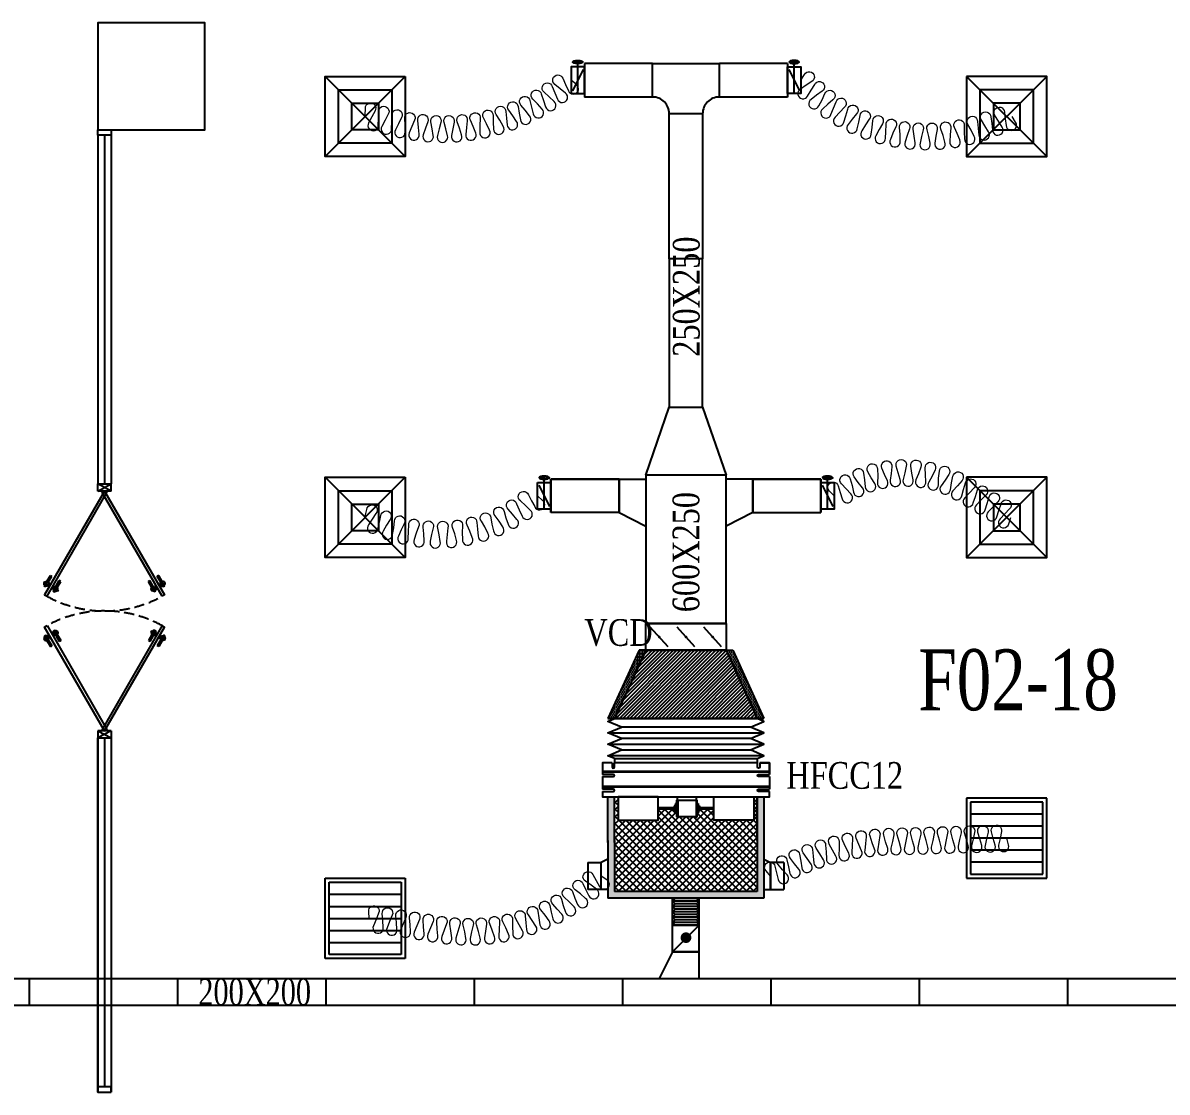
# Model space of a CAD drawing. Header units: metres. Extents: x 352651 to 1421851, y -87441 to -24441.
# Drawn here: x 472017 to 480578, y -48460 to -40460 of the extents above; entities that cross this region are included whole.
import ezdxf
from ezdxf.enums import TextEntityAlignment as Align

# ---------------------------------------------------------------- set-up
doc = ezdxf.new("R2010")
doc.units = ezdxf.units.M
doc.header["$LTSCALE"] = 300
doc.header["$MEASUREMENT"] = 0
doc.linetypes.add('DASHED2', pattern=[0.375, 0.25, -0.125])
for name, color, linetype in [('bat noi mem', 4, 'CONTINUOUS'), ('CUA', 8, 'CONTINUOUS'), ('CUAGIO', 2, 'CONTINUOUS'), ('KHUAT', 8, 'DASHED2'), ('KT', 1, 'CONTINUOUS'), ('thiet bi', 11, 'CONTINUOUS'), ('vach', 6, 'CONTINUOUS')]:
    doc.layers.add(name, color=color, linetype=linetype)
doc.layers.add('noi mem', color=5, linetype='BATTING', lineweight=0)
doc.styles.add('PHU', font='vntimeh.shx', dxfattribs={"width": 0.8})
doc.styles.add('ROMANS', font='romans.shx', dxfattribs={"width": 0.75, "bigfont": 'romancvn.shx'})
doc.linetypes.add('BATTING', pattern='A,0.0001,-0.1,[134,ltypeshp.shx,S=0.1,R=0,X=-0.1,Y=0],-0.2,[134,ltypeshp.shx,S=0.1,R=180,X=0.1,Y=0],-0.1', length=0.4001)
pattern_1 = [(0, (15791.959, -330939.266), (6.25, 12.5), [0, -12.5])]

# ---------------------------------------------------------------- blocks, each defined once
blk = doc.blocks.new('SAD')
at = {"layer": 'CUAGIO', "color": 8}
for p, q in [((-300, -300), (300, 300)), ((300, -300), (-300, 300))]:
    blk.add_line(p, q, dxfattribs=at)
at = {"layer": 'CUAGIO'}
blk.add_lwpolyline([(300, -300), (300, 300), (-300, 300), (-300, -300)], close=True, dxfattribs=at)
at = {"layer": 'CUAGIO', "color": 8}
for points in [[(200, -200), (200, 200), (-200, 200), (-200, -200)], [(100, -100), (100, 100), (-100, 100), (-100, -100)]]:
    blk.add_lwpolyline(points, close=True, dxfattribs=at)
blk = doc.blocks.new('SAG')
at = {"layer": 'CUAGIO'}
for p, q in [((-300, 300), (-300, -300)), ((300, 300), (-300, 300)), ((300, -300), (300, 300)), ((-300, -300), (300, -300))]:
    blk.add_line(p, q, dxfattribs=at)
at = {"layer": 'CUAGIO', "color": 8}
for p, q in [((-270, 270), (-270, -270)), ((270, 270), (-270, 270)), ((-180, -270), (-180, 270)), ((-90, -270), (-90, 270)), ((0, -270), (0, 270)), ((90, -270), (90, 270)), ((180, -270), (180, 270)), ((270, -270), (270, 270)), ((-270, -270), (270, -270))]:
    blk.add_line(p, q, dxfattribs=at)
blk = doc.blocks.new('cot1')
at = {"layer": 'vach'}
blk.add_lwpolyline([(-400, -400), (400, -400), (400, 400), (-400, 400)], close=True, dxfattribs=at)
blk = doc.blocks.new('1-van gio D200')
at = {"layer": 'CUAGIO'}
h = blk.add_hatch(dxfattribs=at)
h.set_pattern_fill('ANSI31', color=256, scale=100, style=0)
edge = h.paths.add_edge_path()
edge.add_ellipse((486127, -58494), major_axis=(-38.1, 0), ratio=0.310482, start_angle=0, end_angle=360, ccw=False)
for p, q in [((486167, -58437.3), (486087.1, -58277.5)), ((486127, -58257.4), (486127, -58494))]:
    blk.add_line(p, q, dxfattribs=at)
at = {"layer": 'CUAGIO', "const_width": 3}
for points in [[(486127, -58457.4), (486177, -58457.4), (486177, -58257.4), (486077, -58257.4), (486077, -58457.4), (486127, -58457.4)], [(486167, -58437.3), (486087.1, -58277.5)], [(486127, -58257.4), (486127, -58494)]]:
    blk.add_lwpolyline(points, dxfattribs=at)
at = {"layer": 'CUAGIO'}
blk.add_lwpolyline([(486177, -58457.4), (486077, -58457.4), (486077, -58257.4), (486177, -58257.4)], close=True, dxfattribs=at)
at = {"layer": 'CUAGIO', "const_width": 5.35}
blk.add_lwpolyline([(486130.7, -58357.4, -1), (486123.3, -58357.4, -1)], format="xyb", close=True, dxfattribs=at)
at = {"layer": 'CUAGIO', "extrusion": (0, 0, -1)}
blk.add_ellipse((486127, -58494), major_axis=(-38.1, 0), ratio=0.310482, start_param=-1.570796, end_param=4.712389, dxfattribs=at)
blk = doc.blocks.new('bac noi mem')
at = {"layer": 'bat noi mem'}
for p, q in [((493886.7, -64673), (493866.7, -64693)), ((494066.7, -64693), (493866.7, -64693)), ((493866.7, -64693), (493886.7, -64713)), ((493886.7, -64713), (493866.7, -64733)), ((494046.7, -64673), (493886.7, -64673)), ((494046.7, -64713), (493886.7, -64713)), ((494046.7, -64673), (494066.7, -64693)), ((494066.7, -64693), (494046.7, -64713)), ((494046.7, -64713), (494066.7, -64733)), ((494066.7, -64733), (493866.7, -64733)), ((493866.7, -64733), (493886.7, -64753)), ((493886.7, -64753), (493866.7, -64773)), ((494066.7, -64773), (493866.7, -64773)), ((493866.7, -64773), (493886.7, -64793)), ((493886.7, -64793), (493866.7, -64813)), ((494046.7, -64753), (493886.7, -64753)), ((494046.7, -64793), (493886.7, -64793)), ((494066.7, -64733), (494046.7, -64753)), ((494046.7, -64753), (494066.7, -64773)), ((494066.7, -64773), (494046.7, -64793)), ((494046.7, -64793), (494066.7, -64813)), ((494066.7, -64813), (493866.7, -64813)), ((493866.7, -64813), (493886.7, -64833)), ((493886.7, -64833), (493866.7, -64853)), ((494066.7, -64853), (493866.7, -64853)), ((493866.7, -64853), (493886.7, -64873)), ((494046.7, -64833), (493886.7, -64833)), ((494046.7, -64873), (493886.7, -64873)), ((494066.7, -64813), (494046.7, -64833)), ((494046.7, -64833), (494066.7, -64853)), ((494066.7, -64853), (494046.7, -64873))]:
    blk.add_line(p, q, dxfattribs=at)

msp = doc.modelspace()

# ---------------------------------------------------------------- hatches: boundary and pattern name
at = {"layer": 'CUAGIO'}
h = msp.add_hatch(dxfattribs=at)
h.set_pattern_fill('DOTS', color=256, scale=200, style=0)
h.set_pattern_definition(pattern_1)
h.paths.add_polyline_path([(476444.9, -45664.1), (476394.9, -45664.1), (476628.4, -45154.1), (476678.4, -45154.1)])
h = msp.add_hatch(dxfattribs=at)
h.set_pattern_fill('ANSI31', color=256, scale=150, style=0)
h.set_pattern_definition([(45, (-178200, -149.294), (-13.25825215, 13.25825215), [])])
h.paths.add_polyline_path([(477278.4, -45154.1), (476678.4, -45154.1), (476444.9, -45664.1), (477511.9, -45664.1)])
h = msp.add_hatch(dxfattribs=at)
h.set_pattern_fill('DOTS', color=256, scale=200, style=0)
h.set_pattern_definition(pattern_1)
h.paths.add_polyline_path([(477278.4, -45154.1), (477328.4, -45154.1), (477561.9, -45664.1), (477511.9, -45664.1)])
h = msp.add_hatch(dxfattribs=at)
h.set_pattern_fill('DOTS', color=2, scale=200, style=0)
h.set_pattern_definition([(0, (-74115.349, 10475.073), (6.25, 12.5), [0, -12.5])])
h.paths.add_polyline_path([(477561.9, -46250.4), (477511.9, -46250.4), (477511.9, -46960.4), (476444.9, -46960.4), (476444.9, -46577.7), (476444.9, -46250.4), (476394.9, -46250.4), (476394.9, -46592.7), (476394.9, -47010.4), (477561.9, -47010.4)])
at = {"layer": 'CUAGIO', "ltscale": 1.5}
h = msp.add_hatch(dxfattribs=at)
h.set_pattern_fill('ANSI37', color=9, scale=300, style=0)
h.set_pattern_definition([(45, (9600, -100), (-26.5165043, 26.5165043), []), (135, (9600, -100), (-26.5165043, -26.5165043), [])])
h.paths.add_polyline_path([(477511.9, -46959.6), (477511.9, -46249.6), (477485.9, -46249.6), (477485.9, -46424.6), (477185.9, -46424.6), (477185.9, -46341.7), (477080.6, -46341.7), (477080.6, -46357.3), (477070.1, -46357.3), (477070.1, -46373.1), (477060.2, -46373.1), (477060.2, -46398.1, -1), (477053.7, -46400.2), (476917.5, -46400.2, -1), (476911.1, -46398.1), (476911.1, -46373.1), (476901.2, -46373.1), (476901.2, -46357.3), (476890.6, -46357.3), (476890.6, -46341.7), (476771, -46341.7), (476771, -46424.6), (476471, -46424.6), (476471, -46249.6), (476444.9, -46249.6), (476444.9, -46592), (476444.9, -46959.6)])

# ---------------------------------------------------------------- linework, layer by layer
at = {"layer": 'bat noi mem'}
for p, q in [((476444.9, -45664.1), (477511.9, -45664.1)), ((477511.9, -45664.1), (476444.9, -45664.1)), ((476394.9, -45771.3), (477561.9, -45771.3)), ((477461.9, -45728.4), (476494.9, -45728.4)), ((476394.9, -45857), (477561.9, -45857)), ((477461.9, -45814.1), (476494.9, -45814.1)), ((477561.9, -45942.7), (476394.9, -45942.7)), ((476494.9, -45899.8), (477461.9, -45899.8))]:
    msp.add_line(p, q, dxfattribs=at)
for points in [[(476444.9, -45964.1), (476394.9, -45942.7), (476494.9, -45899.8), (476394.9, -45857), (476494.9, -45814.1), (476394.9, -45771.3), (476494.9, -45728.4), (476394.9, -45685.6), (476444.9, -45664.1)], [(477511.9, -45964.1), (477561.9, -45942.7), (477461.9, -45899.8), (477561.9, -45857), (477461.9, -45814.1), (477561.9, -45771.3), (477461.9, -45728.4), (477561.9, -45685.6), (477511.9, -45664.1)]]:
    msp.add_lwpolyline(points, dxfattribs=at)
at = {"layer": 'CUA', "linetype": 'Continuous'}
for p, q in [((472578.4, -41299.6), (472578.4, -43909.6)), ((472628.4, -41299.6), (472628.4, -43909.6)), ((472678.4, -41299.6), (472678.4, -43909.6)), ((472578.4, -48459.6), (472578.4, -45809.6)), ((472578.4, -45809.6), (472578.4, -48459.6)), ((472628.4, -45809.6), (472628.4, -48419.6)), ((472678.4, -45809.6), (472678.4, -48459.6))]:
    msp.add_line(p, q, dxfattribs=at)
at = {"layer": 'CUA'}
for p, q in [((472578.4, -43909.6), (472678, -43909.6)), ((472678, -43962.3), (472578.4, -43909.6)), ((472578.4, -43962.3), (472678, -43909.6)), ((472578.4, -43962.3), (472578.4, -43909.6)), ((472678, -43962.3), (472678, -43909.6)), ((472678, -43962.3), (472578.4, -43962.3)), ((472196.8, -44638.5), (472222.8, -44593.5)), ((472207.6, -44644.7), (472233.6, -44599.7)), ((472222.8, -44593.5), (472233.6, -44599.7)), ((473033.6, -44593.5), (473022.8, -44599.7)), ((473048.8, -44644.7), (473022.8, -44599.7)), ((473059.6, -44638.5), (473033.6, -44593.5)), ((472216.2, -44669.5), (472171.2, -44643.5)), ((472179.8, -44680.4), (472208.8, -44630.2)), ((472237.7, -44681.9), (472282.7, -44707.9)), ((472246.5, -44718.8), (472275.4, -44668.7)), ((472263.4, -44677), (472289.4, -44631.9)), ((472274.2, -44683.2), (472300.2, -44638.2)), ((472300.2, -44638.2), (472289.4, -44631.9)), ((472956.2, -44638.2), (472967, -44631.9)), ((472982.2, -44683.2), (472956.2, -44638.2)), ((472993, -44677), (472967, -44631.9)), ((473018.7, -44681.9), (472973.7, -44707.9)), ((473009.9, -44718.8), (472981, -44668.7)), ((473040.2, -44669.5), (473085.2, -44643.5)), ((473076.6, -44680.4), (473047.6, -44630.2)), ((472237.7, -45037.2), (472282.7, -45011.3)), ((472246.5, -45000.3), (472275.4, -45050.5)), ((473018.7, -45037.2), (472973.7, -45011.3)), ((473009.9, -45000.3), (472981, -45050.5)), ((472216.2, -45049.7), (472171.2, -45075.6)), ((472179.8, -45038.8), (472208.8, -45088.9)), ((472196.8, -45080.6), (472222.8, -45125.7)), ((472207.6, -45074.4), (472233.6, -45119.4)), ((472263.4, -45042.2), (472289.4, -45087.2)), ((472274.2, -45035.9), (472300.2, -45081)), ((472300.2, -45081), (472289.4, -45087.2)), ((472982.2, -45035.9), (472956.2, -45081)), ((472956.2, -45081), (472967, -45087.2)), ((472993, -45042.2), (472967, -45087.2)), ((473048.8, -45074.4), (473022.8, -45119.4)), ((473059.6, -45080.6), (473033.6, -45125.7)), ((473040.2, -45049.7), (473085.2, -45075.6)), ((473076.6, -45038.8), (473047.6, -45088.9)), ((472222.8, -45125.7), (472233.6, -45119.4)), ((473033.6, -45125.7), (473022.8, -45119.4)), ((472678, -45756.8), (472578.4, -45756.8)), ((472678, -45756.8), (472578.4, -45809.6)), ((472578.4, -45756.8), (472678, -45809.6)), ((472578.4, -45756.8), (472578.4, -45809.6)), ((472678, -45756.8), (472678, -45809.6)), ((472578.4, -45809.6), (472678, -45809.6))]:
    msp.add_line(p, q, dxfattribs=at)
at = {"layer": 'CUA', "linetype": 'Continuous'}
for points in [[(472678.4, -41259.6), (472678.4, -41299.6), (472578.4, -41299.6), (472578.4, -41259.6)], [(472678.4, -48459.6), (472678.4, -48419.6), (472578.4, -48419.6), (472578.4, -48459.6)]]:
    msp.add_lwpolyline(points, close=True, dxfattribs=at)
at = {"layer": 'CUA'}
for points in [[(472197.9, -44749.9), (472646.5, -43972.9), (472628.2, -43962.3), (472179.6, -44739.4)], [(473058.5, -44749.9), (472609.9, -43972.9), (472628.2, -43962.3), (473076.8, -44739.4)], [(472197.9, -44969.2), (472646.5, -45746.2), (472628.2, -45756.8), (472179.6, -44979.8)], [(473058.5, -44969.2), (472609.9, -45746.2), (472628.2, -45756.8), (473076.8, -44979.8)]]:
    msp.add_lwpolyline(points, close=True, dxfattribs=at)
for centre, major_axis in [((472193.6, -44656.5), (4.7, -17.6)), ((472996.1, -44694.9), (17.6, -4.7)), ((472260.3, -45024.2), (-17.6, 4.7)), ((473062.8, -45062.7), (-4.7, 17.6))]:
    msp.add_ellipse(centre, major_axis=major_axis, ratio=1, dxfattribs=at)
at = {"layer": 'CUA', "extrusion": (0, 0, -1)}
for centre, major_axis in [((472260.3, -44694.9), (-17.6, -4.7)), ((473062.8, -44656.5), (-4.7, -17.6)), ((472996.1, -45024.2), (17.6, 4.7)), ((472193.6, -45062.7), (4.7, 17.6))]:
    msp.add_ellipse(centre, major_axis=major_axis, ratio=1, dxfattribs=at)
at = {"layer": 'CUAGIO'}
for p, q in [((476218.4, -40764.1), (476218.4, -41014.1)), ((477738.4, -40764.1), (477738.4, -41014.1)), ((477103.4, -42224.1), (476853.4, -42224.1)), ((476853.4, -42224.1), (476853.4, -43334.1)), ((477103.4, -43334.1), (477103.4, -42224.1)), ((475968.4, -44124), (475968.4, -43874)), ((475968.4, -43874), (476678.4, -43874)), ((476478.4, -43874), (475968.4, -43874)), ((475968.4, -43874), (475968.4, -44124)), ((476478.4, -43874), (476478.4, -44124)), ((476478.4, -43874), (476478.4, -44124)), ((476478.4, -44124), (476478.4, -43874)), ((476478.4, -44124), (476478.4, -43874)), ((477988.4, -43874), (477278.4, -43874)), ((477478.4, -43874), (477478.4, -44124)), ((477478.4, -43874), (477478.4, -44124)), ((477478.4, -44124), (477478.4, -43874)), ((477478.4, -44124), (477478.4, -43874)), ((477478.4, -43874), (477988.4, -43874)), ((477988.4, -44124), (477988.4, -43874)), ((477988.4, -43874), (477988.4, -44124)), ((476478.4, -44124), (475968.4, -44124)), ((476478.4, -44124), (476678.4, -44224)), ((477478.4, -44124), (477278.4, -44224)), ((477478.4, -44124), (477988.4, -44124)), ((477278.4, -44954.1), (476678.4, -44954.1)), ((476845.4, -45128.4), (476711.5, -44979.8)), ((477045.4, -45128.4), (476911.5, -44979.8)), ((477245.4, -45128.4), (477111.5, -44979.8)), ((476628.4, -45154.1), (476394.9, -45664.1)), ((476678.4, -45154.1), (476444.9, -45664.1)), ((476678.4, -45154.1), (476628.4, -45154.1)), ((476628.4, -45154.1), (477328.4, -45154.1)), ((476678.4, -45154.1), (476628.4, -45154.1)), ((477278.4, -45154.1), (477511.9, -45664.1)), ((477278.4, -45154.1), (477328.4, -45154.1)), ((477278.4, -45154.1), (477328.4, -45154.1)), ((477328.4, -45154.1), (477561.9, -45664.1)), ((477561.9, -45664.1), (476394.9, -45664.1)), ((476394.9, -45664.1), (477561.9, -45664.1)), ((476444.9, -45664.1), (477511.9, -45664.1)), ((477511.9, -45664.1), (476444.9, -45664.1)), ((476394.9, -46592), (476394.9, -46249.6)), ((476444.9, -46592), (476444.9, -46249.6)), ((477511.9, -46577), (477511.9, -46249.6)), ((476394.9, -46577), (476394.9, -47009.6)), ((476444.9, -46577), (476444.9, -46959.6)), ((477511.9, -46577), (477511.9, -46957.8)), ((476245.2, -46742.6), (476245.2, -46942.6)), ((476344.9, -46937.8), (476344.9, -46737.8)), ((476344.9, -46942.6), (476344.9, -46742.6)), ((477611.9, -46742.6), (477611.9, -46942.6)), ((477611.9, -46942.6), (477611.9, -46742.6)), ((477611.9, -46942.6), (477611.9, -46742.6)), ((477711.6, -46742.6), (477711.6, -46942.6)), ((476344.9, -46942.6), (476245.2, -46942.6)), ((477611.9, -46942.6), (477711.6, -46942.6)), ((476878.4, -47409.6), (476878.4, -47009.6)), ((477078.4, -47409.6), (477078.4, -47009.6)), ((476878.4, -47209.6), (477078.4, -47209.6)), ((477078.4, -47209.6), (476878.4, -47409.6)), ((477078.4, -47609.6), (477078.4, -47298.6)), ((476878.4, -47409.6), (476778.4, -47609.6)), ((477078.4, -47409.6), (476878.4, -47409.6)), ((476878.4, -47409.6), (477078.4, -47409.6)), ((470953.4, -47609.6), (484910.4, -47609.6)), ((472063.4, -47609.6), (472063.4, -47809.6)), ((473173.4, -47609.6), (473173.4, -47809.6)), ((474283.4, -47609.6), (474283.4, -47809.6)), ((475393.4, -47609.6), (475393.4, -47809.6)), ((476503.4, -47609.6), (476503.4, -47809.6)), ((477613.4, -47609.6), (477613.4, -47809.6)), ((478723.4, -47609.6), (478723.4, -47809.6)), ((479833.4, -47609.6), (479833.4, -47809.6)), ((470953.4, -47809.6), (484910.4, -47809.6))]:
    msp.add_line(p, q, dxfattribs=at)
at = {"layer": 'CUAGIO', "color": 2}
for p, q in [((476728.4, -41014.1), (476728.4, -40764.1)), ((477228.4, -41014.1), (477228.4, -40764.1)), ((477103.4, -41139.1), (476853.4, -41139.1)), ((476678.4, -43844.1), (476853.4, -43334.1)), ((476853.4, -43334.1), (477103.4, -43334.1)), ((477103.4, -43334.1), (477278.4, -43844.1)), ((477278.4, -43844.1), (476678.4, -43844.1)), ((476678.4, -43844.1), (476678.4, -44954.1)), ((477278.4, -44954.1), (477278.4, -43844.1)), ((477511.9, -46249.6), (477511.9, -46959.6)), ((477561.9, -46249.6), (477561.9, -47009.6)), ((477511.9, -46959.6), (476444.9, -46959.6)), ((477561.9, -47009.6), (476394.9, -47009.6))]:
    msp.add_line(p, q, dxfattribs=at)
at = {"layer": 'CUAGIO', "ltscale": 1.5}
msp.add_line((476728.4, -40764.1), (477228.4, -40764.1), dxfattribs=at)
at = {"layer": 'CUAGIO', "color": 2}
for points in [[(476728.4, -40764.1), (476218.4, -40764.1)], [(477738.4, -40764.1), (477228.4, -40764.1)]]:
    msp.add_lwpolyline(points, dxfattribs=at)
msp.add_lwpolyline([(477738.4, -41014.1), (477228.4, -41014.1, 0.414214), (477103.4, -41139.1), (477103.4, -42224.1), (476853.4, -42224.1), (476853.4, -41139.1, 0.414214), (476728.4, -41014.1), (476218.4, -41014.1)], format="xyb", dxfattribs=at)
at = {"layer": 'CUAGIO'}
msp.add_lwpolyline([(476678.4, -44954.1), (477278.4, -44954.1), (477278.4, -45154.1), (476678.4, -45154.1)], close=True, dxfattribs=at)
for points, const_width in [([(476773.4, -45054.1, 1), (476783.4, -45054.1, 1)], 10), ([(476973.4, -45054.1, 1), (476983.4, -45054.1, 1)], 10), ([(477173.4, -45054.1, 1), (477183.4, -45054.1, 1)], 10), ([(476998.4, -47304.1, -1), (476958.4, -47304.1, -1)], 40)]:
    msp.add_lwpolyline(points, format="xyb", close=True, dxfattribs=dict(at, const_width=const_width))
for points in [[(476245.2, -46742.6), (476344.9, -46742.6)], [(476394.9, -46717.4), (476344.9, -46742.6)], [(477561.9, -46717.4), (477611.9, -46742.6)], [(477711.6, -46742.6), (477611.9, -46742.6)], [(476394.9, -46942.6), (476344.9, -46942.6)], [(477561.9, -46942.6), (477611.9, -46942.6)]]:
    msp.add_lwpolyline(points, dxfattribs=at)
at = {"layer": 'KHUAT'}
for centre, start, end in [((472628.2, -43960.3), 241.40997, 298.59003), ((472628.2, -45758.8), 61.40997, 118.59003)]:
    msp.add_arc(centre, 899.3, start, end, dxfattribs=at)
at = {"layer": 'noi mem', "ltscale": 1.5}
for points in [[(477838.4, -40889.1), (477865.6, -40845.8, -1.333333), (477919.5, -40898), (477877.1, -40926.5), (477834.7, -40955.1, 1.333333), (477888.6, -41007.2), (477915.8, -40963.9), (477941.5, -40920.1, -1.333333), (477996.8, -40970.7), (477955.4, -41000.2), (477915, -41031.9, 1.333333), (477972.5, -41080.1), (477996.7, -41034.8), (478018.5, -40988.9, -1.333333), (478078, -41034.6), (478039.3, -41067.5), (478001.7, -41102.6, 1.333333), (478063.1, -41145.7), (478083.3, -41098.4), (478101.2, -41050.8, -1.333333), (478164.4, -41091.2), (478128.7, -41127.4), (478094.3, -41165.6, 1.333333), (478159.1, -41203.2), (478175.2, -41154.3), (478188.8, -41105.4, -1.333333), (478255.3, -41140.2), (478222.8, -41179.3), (478191.9, -41220.3, 1.333333), (478259.7, -41252.2), (478271.5, -41202.2), (478280.9, -41152.2, -1.333333), (478350.1, -41181.1), (478321.1, -41222.9), (478293.8, -41266.4, 1.333333), (478364.2, -41292.4), (478371.6, -41241.5), (478376.7, -41190.9, -1.333333), (478448.1, -41213.8), (478422.8, -41257.9), (478399.3, -41303.6, 1.333333), (478471.7, -41323.4), (478474.7, -41272.1), (478475.4, -41221.3, -1.333333), (478548.5, -41237.9), (478527.1, -41284), (478507.7, -41331.6, 1.333333), (478581.5, -41345), (478580.1, -41293.7), (478576.4, -41243, -1.333333), (478650.7, -41253.2), (478633.3, -41301), (478618, -41350.1, 1.333333), (478692.7, -41357.2), (478686.9, -41306.1), (478678.8, -41255.9, -1.333333), (478753.7, -41259.7), (478740.6, -41308.8), (478729.6, -41359, 1.333333), (478804.6, -41359.6), (478794.4, -41309.3), (478782, -41260, -1.333333), (478857, -41257.3), (478848.1, -41307.4), (478841.5, -41358.3, 1.333333), (478916.2, -41352.5), (478901.7, -41303.2), (478885.2, -41255.1, -1.333333), (478959.6, -41246), (478955.1, -41296.7), (478952.9, -41348, 1.333333), (479026.9, -41335.7), (479008.2, -41287.9), (478987.6, -41241.4, -1.333333), (479060.9, -41225.9), (479060.8, -41276.8), (479063, -41328.1, 1.333333), (479135.7, -41309.5), (479112.9, -41263.4), (479088.4, -41218.9, -1.333333), (479160.2, -41197.2), (479164.4, -41247.9), (479170.6, -41298.7, 1.333333), (479241.6, -41274.3), (479215.3, -41230.4), (479188.8, -41186.7, -1.333333), (479259.6, -41162), (479266.1, -41212.7), (479272.5, -41263.4, 1.333333), (479343.3, -41238.7), (479316.8, -41195), (479290.4, -41151.3, -1.333333), (479361.2, -41126.6), (479367.6, -41177.3), (479374.1, -41228, 1.333333), (479444.9, -41203.3), (479418.4, -41159.6)], [(474578.4, -41149.6), (474579.5, -41098.2, -1.333333), (474652.1, -41117.1), (474628, -41162.5), (474604, -41207.9, 1.333333), (474676.6, -41226.7), (474677.7, -41175.4), (474678.7, -41124, -1.333333), (474751.3, -41142.8), (474727.3, -41188.3), (474703.2, -41233.7, 1.333333), (474775.8, -41252.5), (474776.9, -41201.1), (474777.7, -41149.9, -1.333333), (474850.4, -41168.4), (474826.6, -41213.8), (474804.1, -41260.3, 1.333333), (474877.3, -41276.5), (474876.6, -41224.9), (474873.9, -41173.8, -1.333333), (474947.7, -41187.4), (474927, -41234.2), (474907.9, -41282.2, 1.333333), (474982.1, -41293.1), (474977.7, -41241.7), (474971.4, -41190.9, -1.333333), (475046, -41199.1), (475028.7, -41247.3), (475013.1, -41296.5, 1.333333), (475087.9, -41302.1), (475079.8, -41251.1), (475069.9, -41200.9, -1.333333), (475144.8, -41203.8), (475131, -41253.1), (475119, -41303.3, 1.333333), (475194, -41303.5), (475182.3, -41253.2), (475168.8, -41203.9, -1.333333), (475243.7, -41201.4), (475233.5, -41251.5), (475225.1, -41302.5, 1.333333), (475300, -41297.3), (475284.6, -41248), (475267.6, -41199.7, -1.333333), (475342.2, -41191.9), (475335.6, -41242.6), (475330.9, -41294, 1.333333), (475405.2, -41283.5), (475386.4, -41235.4), (475365.9, -41188.5, -1.333333), (475439.8, -41175.3), (475436.8, -41226.4), (475435.8, -41278, 1.333333), (475509.1, -41262.2), (475486.9, -41215.6), (475463.2, -41170.3, -1.333333), (475535.9, -41151.8), (475536.6, -41203), (475539.3, -41254.5, 1.333333), (475611.3, -41233.5), (475585.8, -41188.6), (475558.9, -41145.1, -1.333333), (475630.1, -41121.5), (475634.5, -41172.4), (475640.9, -41223.7, 1.333333), (475711.2, -41197.5), (475682.5, -41154.6), (475652.5, -41113.1, -1.333333), (475721.8, -41084.4), (475729.9, -41135), (475739.9, -41185.6, 1.333333), (475808.2, -41154.5), (475776.5, -41113.7), (475743.6, -41074.5, -1.333333), (475810.7, -41040.9), (475822.4, -41090.7), (475836, -41140.5, 1.333333), (475901.8, -41104.6), (475867.3, -41066.2), (475831.7, -41029.4, -1.333333), (475896.2, -40991.1), (475911.4, -41040), (475928.6, -41088.7, 1.333333), (475991.7, -41048.1), (475954.5, -41012.3), (475916.4, -40978.2, -1.333333), (475978, -40935.4), (475996.6, -40983), (476017.3, -41030.3, 1.333333), (476077.3, -40985.3), (476037.6, -40952.2), (475997.5, -40920.2, -1.333333), (476056.6, -40874), (476078, -40920.7), (476099.5, -40967.4, 1.333333), (476158.6, -40921.2), (476118.4, -40889.1)], [(478088.4, -43999), (478052.5, -43962.3, -1.333333), (478116.8, -43923.7), (478132.4, -43972.6), (478148, -44021.6, 1.333333), (478212.3, -43983), (478176.4, -43946.2), (478141.6, -43907.9, -1.333333), (478207.1, -43871.5), (478221.3, -43921.3), (478232, -43971.1, 1.333333), (478299.7, -43938.7), (478267.5, -43899.1), (478237.5, -43856.9, -1.333333), (478307, -43828.6), (478315, -43879.7), (478319.8, -43930.5, 1.333333), (478390.8, -43906.4), (478363.6, -43863.2), (478338.9, -43817.8, -1.333333), (478411.3, -43798), (478413.1, -43849.7), (478411.7, -43900.7, 1.333333), (478485.1, -43885.3), (478463.3, -43839.2), (478444.3, -43791.1, -1.333333), (478518.5, -43780.1), (478514.1, -43831.7), (478506.6, -43882.2, 1.333333), (478581.3, -43875.7), (478565.2, -43827.3), (478552, -43777.2, -1.333333), (478627, -43775.3), (478616.5, -43825.9), (478603, -43875.1, 1.333333), (478677.9, -43877.7), (478667.8, -43827.7), (478660.7, -43776.4, -1.333333), (478735.4, -43783.5), (478718.9, -43832.5), (478699.5, -43879.7, 1.333333), (478773.6, -43891.2), (478769.6, -43840.4), (478768.7, -43788.6, -1.333333), (478842, -43804.6), (478819.7, -43851.3), (478794.8, -43895.9, 1.333333), (478867, -43916.2), (478869.1, -43865.2), (478874.4, -43813.8, -1.333333), (478945.3, -43838.4), (478917.5, -43882.1), (478887.5, -43923.3, 1.333333), (478956.7, -43952.2), (478964.9, -43901.8), (478976.4, -43851.4, -1.333333), (479043.8, -43884.3), (479011, -43924.4), (478976.2, -43961.8, 1.333333), (479041.5, -43998.7), (479055.6, -43949.7), (479071, -43900.6, -1.333333), (479135.5, -43939), (479099.7, -43975.9), (479064, -44012.8, 1.333333), (479128.4, -44051.2), (479143.8, -44002.1), (479159.2, -43953.1, -1.333333), (479223.7, -43991.5), (479187.9, -44028.4), (479152.2, -44065.3, 1.333333), (479216.6, -44103.6), (479232, -44054.6), (479247.4, -44005.6, -1.333333), (479311.9, -44043.9), (479276.1, -44080.8), (479240.4, -44117.8, 1.333333), (479304.8, -44156.1), (479320.2, -44107.1), (479335.6, -44058.1, -1.333333), (479400.1, -44096.4), (479364.3, -44133.3), (479328.6, -44170.2, 1.333333), (479393, -44208.6), (479408.4, -44159.6)], [(474578.4, -44149.6), (474590.2, -44100.2, -1.333333), (474659.1, -44129.9), (474631.4, -44172.4), (474603.7, -44214.9, 1.333333), (474672.6, -44244.5), (474684.4, -44195.2), (474695.4, -44146, -1.333333), (474764.7, -44174.6), (474737.8, -44217.2), (474712.8, -44261.8, 1.333333), (474783.5, -44286.8), (474792.2, -44236.4), (474797.9, -44186.4, -1.333333), (474869.8, -44207.5), (474847.5, -44252.7), (474827.5, -44299.7, 1.333333), (474900.4, -44317), (474903.6, -44266), (474904, -44215.6, -1.333333), (474977.8, -44229), (474960.4, -44276.3), (474945.5, -44325.2, 1.333333), (475019.9, -44334.6), (475017.6, -44283.5), (475012.6, -44233.4, -1.333333), (475087.4, -44238.8), (475075.2, -44287.7), (475065.6, -44337.9, 1.333333), (475140.6, -44339.3), (475132.9, -44288.8), (475122.5, -44239.5, -1.333333), (475197.5, -44237), (475190.5, -44286.8), (475186.3, -44337.8, 1.333333), (475261, -44331.2), (475248, -44281.8), (475232.5, -44233.9, -1.333333), (475306.7, -44223.4), (475305.1, -44273.7), (475306.4, -44324.8, 1.333333), (475379.9, -44310.3), (475361.7, -44262.6), (475341.2, -44216.6, -1.333333), (475413.9, -44198.2), (475417.7, -44248.4), (475424.3, -44299.1, 1.333333), (475496, -44276.9), (475472.8, -44231.3), (475447.4, -44187.8, -1.333333), (475517.8, -44161.8), (475526.9, -44211.3), (475538.9, -44261, 1.333333), (475607.8, -44231.3), (475579.8, -44188.5), (475550, -44147.9, -1.333333), (475617.2, -44114.5), (475631.5, -44162.8), (475648.8, -44210.9, 1.333333), (475714.1, -44174.1), (475681.8, -44134.4), (475647.8, -44097.3, -1.333333), (475711, -44056.9), (475730.4, -44103.4), (475752.7, -44149.4, 1.333333), (475813.7, -44105.8), (475777.3, -44069.9), (475739.9, -44035.7, -1.333333), (475799.1, -43989.7), (475822.9, -44034.5), (475846.8, -44079.2, 1.333333), (475906, -44033.2), (475868.4, -43999)], [(477611.9, -46842.6), (477577.8, -46804.1, -1.333333), (477644.2, -46769.2), (477656.5, -46819.2), (477668.8, -46869.2, 1.333333), (477735.2, -46834.3), (477701.1, -46795.8), (477667.4, -46756.6, -1.333333), (477734.3, -46722.7), (477746, -46773), (477756.2, -46823.3, 1.333333), (477824, -46791.2), (477791.5, -46751.5), (477760, -46710.5, -1.333333), (477828.6, -46680.3), (477837.6, -46731.2), (477845, -46781.9, 1.333333), (477914.4, -46753.6), (477884.2, -46712.1), (477855, -46669.5, -1.333333), (477925.2, -46643.1), (477931.3, -46694.4), (477935.9, -46745.5, 1.333333), (478006.8, -46721), (477978.9, -46677.9), (477952, -46633.8, -1.333333), (478023.6, -46611.2), (478026.9, -46662.8), (478028.8, -46714.1, 1.333333), (478100.9, -46693.5), (478075.3, -46648.9), (478050.9, -46603.4, -1.333333), (478123.6, -46584.8), (478124.1, -46636.4), (478123.1, -46687.7, 1.333333), (478196.3, -46671.1), (478173.2, -46625.2), (478151.3, -46578.4, -1.333333), (478224.9, -46563.8), (478222.6, -46615.4), (478218.8, -46666.6, 1.333333), (478292.7, -46654), (478272.2, -46606.9), (478252.9, -46559, -1.333333), (478327.2, -46548.4), (478322, -46599.8), (478315.5, -46650.7, 1.333333), (478390, -46642.2), (478372.1, -46594.1), (478355.4, -46545.2, -1.333333), (478430.1, -46538.6), (478422.2, -46589.7), (478412.9, -46640.1, 1.333333), (478487.8, -46635.7), (478472.5, -46586.7), (478458.4, -46537, -1.333333), (478533.4, -46534.4), (478522.8, -46584.9), (478512, -46635.2, 1.333333), (478586.9, -46633), (478573.1, -46583.4), (478559.3, -46533.8, -1.333333), (478634.3, -46531.6), (478623.5, -46581.9), (478612.6, -46632.3, 1.333333), (478687.6, -46630), (478673.8, -46580.4), (478660, -46530.8, -1.333333), (478735, -46528.6), (478724.1, -46578.9), (478713.3, -46629.3, 1.333333), (478788.3, -46627.1), (478774.5, -46577.5), (478760.7, -46527.8, -1.333333), (478835.6, -46525.6), (478824.8, -46576), (478814, -46626.3, 1.333333), (478888.9, -46624.1), (478875.1, -46574.5), (478861.3, -46524.9, -1.333333), (478936.3, -46522.6), (478925.5, -46573), (478914.6, -46623.3, 1.333333), (478989.6, -46621.1), (478975.8, -46571.5), (478962, -46521.9, -1.333333), (479037, -46519.7), (479026.1, -46570), (479015.3, -46620.3, 1.333333), (479090.2, -46618.1), (479076.4, -46568.5), (479062.6, -46518.9, -1.333333), (479137.6, -46516.7), (479126.8, -46567), (479115.9, -46617.4, 1.333333), (479190.9, -46615.1), (479177.1, -46565.5), (479163.3, -46515.9, -1.333333), (479238.3, -46513.7), (479227.4, -46564), (479216.6, -46614.4, 1.333333), (479291.6, -46612.2), (479277.8, -46562.5), (479264, -46512.9, -1.333333), (479338.9, -46510.7), (479328.1, -46561.1), (479317.3, -46611.4, 1.333333), (479392.2, -46609.2), (479378.4, -46559.6)], [(474608.4, -47159.6), (474604.6, -47108.4, -1.333333), (474678.7, -47120), (474659.4, -47167.6), (474640, -47215.1, 1.333333), (474714.1, -47226.7), (474710.3, -47175.5), (474706.5, -47124.3, -1.333333), (474780.6, -47135.9), (474761.2, -47183.5), (474741.9, -47231.1, 1.333333), (474816, -47242.7), (474812.2, -47191.5), (474808.3, -47140.3, -1.333333), (474882.4, -47151.9), (474863.1, -47199.5), (474843.8, -47247.1, 1.333333), (474917.9, -47258.7), (474914.1, -47207.5), (474910.2, -47156.3, -1.333333), (474984.3, -47167.9), (474965, -47215.5), (474945.7, -47263, 1.333333), (475019.8, -47274.7), (475015.9, -47223.4), (475012.1, -47172.2, -1.333333), (475086.2, -47183.8), (475066.9, -47231.4), (475047.5, -47279, 1.333333), (475121.6, -47290.6), (475117.8, -47239.4), (475113.7, -47188.4, -1.333333), (475187.8, -47199.6), (475168.8, -47247.1), (475151.3, -47295.7, 1.333333), (475225.8, -47304.4), (475220, -47253.1), (475212.2, -47202.6, -1.333333), (475287, -47208.5), (475271.4, -47257.2), (475257.6, -47306.9, 1.333333), (475332.5, -47310), (475322.9, -47259.3), (475311.4, -47209.5, -1.333333), (475386.4, -47209.8), (475374.5, -47259.5), (475364.4, -47310.1, 1.333333), (475439.4, -47307.5), (475426, -47257.7), (475410.8, -47208.9, -1.333333), (475485.6, -47203.6), (475477.4, -47254.1), (475471.2, -47305.3, 1.333333), (475545.8, -47297.1), (475528.7, -47248.5), (475509.8, -47200.9, -1.333333), (475584, -47190), (475579.7, -47240.9), (475577.3, -47292.5, 1.333333), (475651.1, -47278.8), (475630.4, -47231.5), (475608, -47185.5, -1.333333), (475681.2, -47169.1), (475680.7, -47220.2), (475682.2, -47271.8, 1.333333), (475754.7, -47252.6), (475730.5, -47207), (475704.8, -47162.8, -1.333333), (475776.5, -47140.9), (475779.8, -47191.9), (475785.2, -47243.2, 1.333333), (475856.1, -47218.7), (475828.5, -47175), (475799.5, -47132.9, -1.333333), (475869.4, -47105.7), (475876.6, -47156.3), (475885.8, -47207.1, 1.333333), (475954.6, -47177.3), (475923.9, -47135.8), (475891.8, -47096, -1.333333), (475959.5, -47063.6), (475970.4, -47113.6), (475983.4, -47163.5, 1.333333), (476049.8, -47128.6), (476016, -47089.6), (475981.1, -47052.3, -1.333333), (476046.1, -47014.9), (476060.7, -47063.9), (476077.4, -47112.7, 1.333333), (476141, -47072.9), (476104.4, -47036.5), (476066.8, -47002, -1.333333), (476128.8, -46959.8), (476147.1, -47007.6), (476167.4, -47055, 1.333333), (476227.8, -47010.6), (476188.6, -46977), (476148.5, -46945.4, -1.333333), (476207.2, -46898.7), (476229, -46944.9), (476252.8, -46990.7, 1.333333), (476309.7, -46941.9), (476268.1, -46911.4), (476226, -46881.9, -1.333333), (476281.9, -46831.9), (476306.5, -46877), (476331.1, -46922.1, 1.333333), (476387, -46872), (476344.9, -46842.6)]]:
    msp.add_lwpolyline(points, format="xyb", dxfattribs=at)
at = {"layer": 'thiet bi'}
for p, q in [((476444.9, -45964.1), (477511.9, -45964.1)), ((476444.9, -45964.1), (476444.9, -45995.6)), ((477511.9, -45964.1), (477511.9, -45995.6)), ((477603.9, -46061.6), (476352.9, -46061.6)), ((477603.9, -46066.6), (476352.9, -46066.6)), ((477603.9, -46172.6), (476352.9, -46172.6)), ((477603.9, -46177.6), (476352.9, -46177.6)), ((476911.1, -46301.1), (476901.2, -46301.1)), ((476901.2, -46301.1), (476901.2, -46373.1)), ((476914.3, -46271.7), (476914.3, -46249.6)), ((476917.5, -46274.1), (476917.5, -46400.2)), ((477053.7, -46274.1), (477053.7, -46400.2)), ((477057, -46271.7), (477057, -46249.6)), ((477060.2, -46301.1), (477070.1, -46301.1)), ((477070.1, -46301.1), (477070.1, -46373.1)), ((476890.6, -46332.6), (476771, -46332.6)), ((476771, -46332.6), (476771, -46341.7)), ((476890.6, -46341.7), (476771, -46341.7)), ((476901.2, -46316.9), (476890.6, -46316.9)), ((476890.6, -46316.9), (476890.6, -46357.3)), ((476901.2, -46357.3), (476890.6, -46357.3)), ((476911.1, -46373.1), (476901.2, -46373.1)), ((477060.2, -46373.1), (477070.1, -46373.1)), ((477070.1, -46316.9), (477080.6, -46316.9)), ((477070.1, -46357.3), (477080.6, -46357.3)), ((477080.6, -46316.9), (477080.6, -46357.3)), ((477185.9, -46332.6), (477080.6, -46332.6)), ((477185.9, -46341.7), (477080.6, -46341.7))]:
    msp.add_line(p, q, dxfattribs=at)
for points in [[(476426.9, -45995.6), (476352.9, -45995.6), (476352.9, -46083.1)], [(477513.9, -45995.6), (476442.9, -45995.6)], [(477603.9, -46083.1), (477603.9, -45995.6), (477529.9, -45995.6)], [(477529.9, -45995.6), (477603.9, -45995.6), (477603.9, -46083.1)], [(476352.9, -46099.1), (476352.9, -46194.1)], [(477603.9, -46099.1), (477603.9, -46194.1)], [(476352.9, -46210.1), (476352.9, -46249.6), (477603.9, -46249.6), (477603.9, -46210.1)]]:
    msp.add_lwpolyline(points, dxfattribs=at)
for points in [[(476426.9, -45995.6), (476426.9, -46027.6, 1), (476442.9, -46027.6), (476442.9, -45995.6)], [(477529.9, -45995.6), (477529.9, -46027.6, -1), (477513.9, -46027.6), (477513.9, -45995.6)], [(477529.9, -45995.6), (477529.9, -46027.6, -1), (477513.9, -46027.6), (477513.9, -45995.6)], [(476352.9, -46099.1), (476434.9, -46099.1, 1), (476434.9, -46083.1), (476352.9, -46083.1)], [(477603.9, -46099.1), (477521.9, -46099.1, -1), (477521.9, -46083.1), (477603.9, -46083.1)], [(476352.9, -46210.1), (476434.9, -46210.1, 1), (476434.9, -46194.1), (476352.9, -46194.1)], [(477603.9, -46210.1), (477521.9, -46210.1, -1), (477521.9, -46194.1), (477603.9, -46194.1)]]:
    msp.add_lwpolyline(points, format="xyb", dxfattribs=at)
for points in [[(476471, -46424.6), (476771, -46424.6), (476771, -46249.6), (476471, -46249.6)], [(477060.2, -46400.2), (476911.1, -46400.2), (476911.1, -46274.1), (477060.2, -46274.1)], [(477485.9, -46424.6), (477185.9, -46424.6), (477185.9, -46249.6), (477485.9, -46249.6)]]:
    msp.add_lwpolyline(points, close=True, dxfattribs=at)
for centre, start, end in [((476914.3, -46275.1), 18.04953, 161.95047), ((477057, -46275.1), 18.04953, 161.95047), ((476914.3, -46399.1), 198.04953, 341.95047), ((477057, -46399.1), 198.04953, 341.95047)]:
    msp.add_arc(centre, 3.41, start, end, dxfattribs=at)

# ---------------------------------------------------------------- block references
at = {"layer": 'CUAGIO', "xscale": -1}
for name, p, rotation in [('1-van gio D200', (-9958.6, -99246.5), 180), ('SAD', (474578.4, -41159.6), 180), ('SAD', (474578.4, -44159.6), 180), ('SAG', (474578.4, -47159.6), 270)]:
    msp.add_blockref(name, p, dxfattribs=dict(at, rotation=rotation))
at = {"layer": 'CUAGIO'}
for name, p, rotation in [('1-van gio D200', (963915.4, -99246.5), 180), ('SAD', (479378.4, -41159.6), 180), ('1-van gio D200', (962045.4, -102356.4), 180), ('1-van gio D200', (964165.4, -102356.4), 180), ('SAD', (479378.4, -44159.6), 180), ('SAG', (479378.4, -46559.6), 90)]:
    msp.add_blockref(name, p, dxfattribs=dict(at, rotation=rotation))
msp.add_blockref('bac noi mem', (-16988.3, 17663.3), dxfattribs=at)
at = {"layer": 'vach'}
msp.add_blockref('cot1', (472978.4, -40859.6), dxfattribs=at)

# ---------------------------------------------------------------- texts
at = {"layer": 'CUAGIO', "color": 2, "style": 'PHU', "width": 0.75}
msp.add_text('200x200', height=200, dxfattribs=at).set_placement((473751.6, -47809.6), align=Align.CENTER)
at = {"layer": 'CUAGIO', "color": 2, "char_height": 200, "attachment_point": 1, "rotation": 90, "style": 'PHU'}
for s, insert, width in [('250x250', (476880.6, -42957.5), 1487.778), ('600x250', (476878.1, -44869.2), 888.608)]:
    msp.add_mtext(s, dxfattribs=dict(at, insert=insert, width=width))
at = {"layer": 'CUAGIO', "color": 2, "insert": (476218.7, -44920.7), "char_height": 200, "width": 439.881, "attachment_point": 1, "style": 'PHU'}
msp.add_mtext('VCD', dxfattribs=at)
at = {"layer": 'KT', "ltscale": 1.5, "insert": (478717.1, -45146.5), "char_height": 456.096, "width": 2517.297, "attachment_point": 1, "style": 'ROMANS'}
msp.add_mtext('{\\fTimes New Roman|b0|i0|c0|p18;F02-18}', dxfattribs=at)
at = {"layer": 'thiet bi', "insert": (477730, -45990), "char_height": 200, "width": 924.737, "attachment_point": 1, "style": 'PHU'}
msp.add_mtext('hfcc12', dxfattribs=at)

doc.saveas('drawing.dxf')
